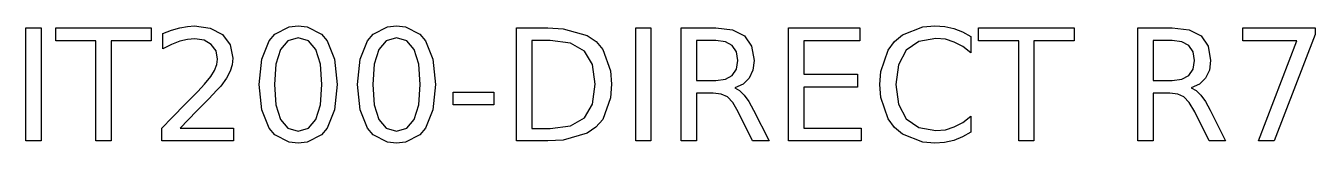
# Model space of a CAD drawing. Header units: millimetres. Extents: x 4 to 31.6, y 5 to 7.5.
import ezdxf

# ---------------------------------------------------------------- set-up
doc = ezdxf.new("R2010")
doc.units = ezdxf.units.MM

msp = doc.modelspace()

# ---------------------------------------------------------------- linework, layer by layer
at = {"layer": 'LASER_TOP'}
for points in [[(4, 7.457), (4.326, 7.457), (4.326, 5.047), (4, 5.047)], [(4.641, 7.457), (6.679, 7.457), (6.679, 7.182), (5.824, 7.182), (5.824, 5.047), (5.497, 5.047), (5.497, 7.182), (4.641, 7.182)], [(7.304, 5.321), (8.441, 5.321), (8.441, 5.047), (6.912, 5.047), (6.912, 5.321), (7.131, 5.546), (7.417, 5.837), (7.678, 6.103), (7.82, 6.254), (7.953, 6.417), (8.038, 6.552), (8.085, 6.673), (8.101, 6.791), (8.067, 6.966), (7.966, 7.104), (7.811, 7.195), (7.615, 7.226), (7.457, 7.212), (7.291, 7.173), (7.115, 7.106), (6.928, 7.011), (6.928, 7.34), (7.118, 7.41), (7.295, 7.46), (7.459, 7.49), (7.609, 7.5), (7.945, 7.453), (8.206, 7.313), (8.373, 7.094), (8.428, 6.813), (8.414, 6.668), (8.373, 6.531), (8.294, 6.386), (8.17, 6.217), (8.086, 6.126), (7.913, 5.947), (7.653, 5.678)], [(9.823, 7.5), (10.013, 7.48), (10.323, 7.32), (10.442, 7.179), (10.602, 6.787), (10.656, 6.249), (10.602, 5.713), (10.442, 5.32), (10.323, 5.18), (10.013, 5.02), (9.823, 5), (9.632, 5.02), (9.323, 5.18), (9.204, 5.32), (9.044, 5.713), (8.99, 6.249), (9.044, 6.787), (9.204, 7.179), (9.323, 7.32), (9.632, 7.48)], [(11.926, 7.5), (12.116, 7.48), (12.426, 7.32), (12.545, 7.179), (12.705, 6.787), (12.759, 6.249), (12.705, 5.713), (12.545, 5.32), (12.426, 5.18), (12.116, 5.02), (11.926, 5), (11.735, 5.02), (11.426, 5.18), (11.307, 5.32), (11.147, 5.713), (11.093, 6.249), (11.147, 6.787), (11.307, 7.179), (11.426, 7.32), (11.735, 7.48)], [(14.495, 7.457), (15.165, 7.457), (15.491, 7.438), (16.005, 7.293), (16.192, 7.165), (16.336, 6.999), (16.5, 6.544), (16.52, 6.254), (16.5, 5.963), (16.335, 5.506), (16.191, 5.339), (16.003, 5.211), (15.49, 5.065), (15.165, 5.047), (14.495, 5.047)], [(17.04, 7.457), (17.366, 7.457), (17.366, 5.047), (17.04, 5.047)], [(19.158, 6.177), (19.261, 6.121), (19.361, 6.025), (19.461, 5.887), (19.561, 5.705), (19.892, 5.047), (19.541, 5.047), (19.233, 5.665), (19.116, 5.867), (19.002, 5.986), (18.869, 6.046), (18.696, 6.065), (18.341, 6.065), (18.341, 5.047), (18.015, 5.047), (18.015, 7.457), (18.751, 7.457), (19.111, 7.413), (19.367, 7.284), (19.52, 7.067), (19.571, 6.763), (19.544, 6.554), (19.465, 6.385), (19.335, 6.258)], [(20.311, 7.457), (21.835, 7.457), (21.835, 7.182), (20.637, 7.182), (20.637, 6.469), (21.785, 6.469), (21.785, 6.194), (20.637, 6.194), (20.637, 5.321), (21.864, 5.321), (21.864, 5.047), (20.311, 5.047)], [(24.204, 7.271), (24.204, 6.927), (24.034, 7.061), (23.853, 7.156), (23.661, 7.213), (23.457, 7.232), (23.092, 7.169), (22.824, 6.979), (22.659, 6.671), (22.605, 6.249), (22.659, 5.829), (22.824, 5.521), (23.092, 5.331), (23.457, 5.268), (23.661, 5.287), (23.853, 5.344), (24.034, 5.439), (24.204, 5.573), (24.204, 5.232), (24.028, 5.131), (23.841, 5.058), (23.645, 5.014), (23.438, 5), (23.178, 5.021), (22.747, 5.188), (22.575, 5.335), (22.438, 5.517), (22.28, 5.975), (22.261, 6.249), (22.28, 6.524), (22.438, 6.982), (22.575, 7.165), (22.747, 7.311), (23.178, 7.479), (23.438, 7.5), (23.647, 7.486), (23.845, 7.443), (24.03, 7.371)], [(24.373, 7.457), (26.412, 7.457), (26.412, 7.182), (25.556, 7.182), (25.556, 5.047), (25.229, 5.047), (25.229, 7.182), (24.373, 7.182)], [(28.919, 6.177), (29.023, 6.121), (29.123, 6.025), (29.223, 5.887), (29.323, 5.705), (29.654, 5.047), (29.303, 5.047), (28.995, 5.665), (28.877, 5.867), (28.763, 5.986), (28.631, 6.046), (28.458, 6.065), (28.102, 6.065), (28.102, 5.047), (27.777, 5.047), (27.777, 7.457), (28.512, 7.457), (28.873, 7.413), (29.129, 7.284), (29.282, 7.067), (29.333, 6.763), (29.306, 6.554), (29.227, 6.385), (29.097, 6.258)], [(30.02, 7.457), (31.569, 7.457), (31.569, 7.318), (30.694, 5.047), (30.354, 5.047), (31.177, 7.182), (30.02, 7.182)], [(9.823, 7.242), (9.602, 7.18), (9.444, 6.994), (9.349, 6.684), (9.318, 6.249), (9.349, 5.816), (9.444, 5.506), (9.602, 5.32), (9.823, 5.258), (10.044, 5.32), (10.203, 5.506), (10.298, 5.816), (10.33, 6.249), (10.298, 6.684), (10.203, 6.994), (10.044, 7.18)], [(11.926, 7.242), (11.705, 7.18), (11.547, 6.994), (11.452, 6.684), (11.42, 6.249), (11.452, 5.816), (11.547, 5.506), (11.705, 5.32), (11.926, 5.258), (12.147, 5.32), (12.306, 5.506), (12.401, 5.816), (12.433, 6.249), (12.401, 6.684), (12.306, 6.994), (12.147, 7.18)], [(14.821, 7.189), (14.821, 5.315), (15.215, 5.315), (15.647, 5.371), (15.945, 5.541), (16.118, 5.832), (16.176, 6.254), (16.118, 6.674), (15.945, 6.963), (15.647, 7.132), (15.215, 7.189)], [(18.341, 7.189), (18.341, 6.333), (18.751, 6.333), (18.957, 6.361), (19.106, 6.442), (19.197, 6.577), (19.227, 6.763), (19.197, 6.948), (19.106, 7.081), (18.957, 7.162), (18.751, 7.189)], [(28.102, 7.189), (28.102, 6.333), (28.512, 6.333), (28.719, 6.361), (28.868, 6.442), (28.959, 6.577), (28.989, 6.763), (28.959, 6.948), (28.868, 7.081), (28.719, 7.162), (28.512, 7.189)], [(13.14, 6.084), (14.009, 6.084), (14.009, 5.82), (13.14, 5.82)]]:
    msp.add_lwpolyline(points, close=True, dxfattribs=at)

doc.saveas('drawing.dxf')
